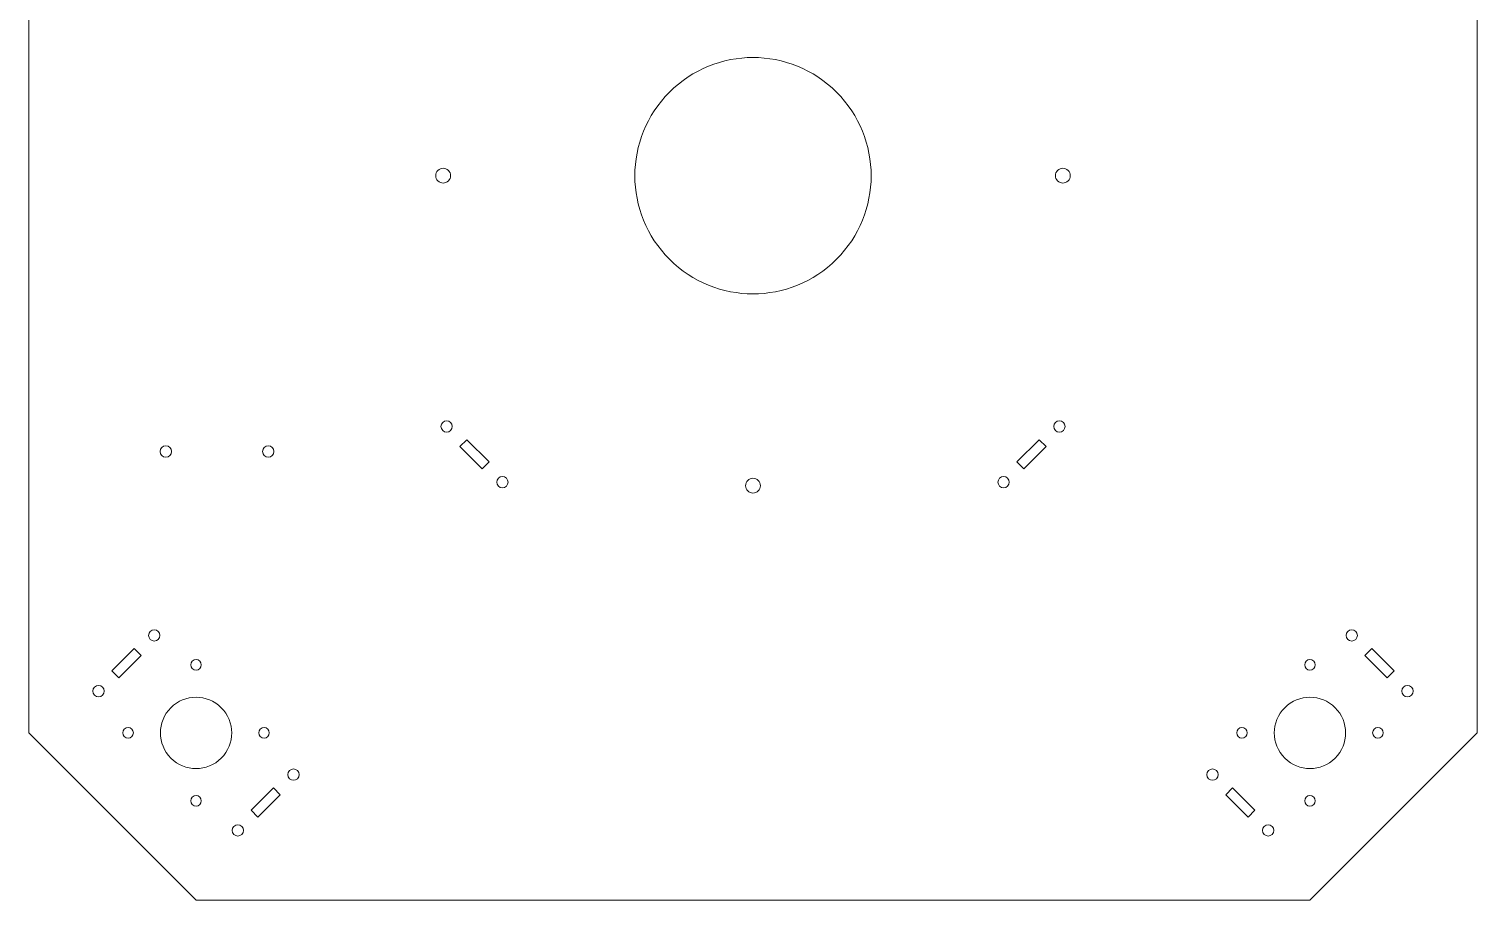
# Model space of a CAD drawing. Header units: inches. Extents: x -19.4 to 18.9, y -10.2 to 11.3.
# Drawn here: x -0.16 to 18.22, y -10.24 to 0.81 of the extents above; entities that cross this region are included whole.
import ezdxf

# ---------------------------------------------------------------- set-up
doc = ezdxf.new("R2010")
doc.units = ezdxf.units.IN
doc.header["$MEASUREMENT"] = 0
doc.layers.add('Layer 1', color=7, linetype='Continuous')

msp = doc.modelspace()

# ---------------------------------------------------------------- linework, layer by layer
at = {"layer": 'Layer 1', "color": 250, "lineweight": 18}
for points in [[(-0.161, 6.02), (-0.161, 6.02), (-0.161, -8.122), (-0.161, -8.122)], [(18.224, -8.122), (18.224, -8.122), (18.224, 6.02), (18.224, 6.02)], [(1.961, -10.243), (1.961, -10.243), (-0.161, -8.122), (-0.161, -8.122)], [(1.961, -10.243), (1.961, -10.243), (-0.161, -8.122), (-0.161, -8.122)], [(18.224, -8.122), (18.224, -8.122), (16.103, -10.243), (16.103, -10.243)], [(18.224, -8.122), (18.224, -8.122), (16.103, -10.243), (16.103, -10.243)], [(1.961, -10.243), (1.961, -10.243), (16.103, -10.243), (16.103, -10.243)]]:
    msp.add_open_spline(points, degree=3, dxfattribs=at)
for points in [[(7.971, 0.01), (8.557, 0.596), (9.506, 0.596), (10.092, 0.01), (10.678, -0.576), (10.678, -1.526), (10.092, -2.111), (9.506, -2.697), (8.557, -2.697), (7.971, -2.111), (7.385, -1.526), (7.385, -0.576), (7.971, 0.01)], [(5.031, -0.984), (5.068, -0.947), (5.128, -0.947), (5.164, -0.984), (5.201, -1.02), (5.201, -1.08), (5.164, -1.117), (5.128, -1.153), (5.068, -1.153), (5.031, -1.117), (4.995, -1.08), (4.995, -1.02), (5.031, -0.984)], [(12.899, -0.984), (12.936, -0.947), (12.995, -0.947), (13.032, -0.984), (13.069, -1.021), (13.069, -1.08), (13.032, -1.117), (12.995, -1.154), (12.936, -1.154), (12.899, -1.117), (12.862, -1.08), (12.862, -1.021), (12.899, -0.984)], [(5.092, -4.284), (5.063, -4.256), (5.063, -4.21), (5.092, -4.182), (5.12, -4.154), (5.165, -4.154), (5.193, -4.182), (5.221, -4.21), (5.221, -4.256), (5.193, -4.284), (5.165, -4.312), (5.12, -4.312), (5.092, -4.284)], [(12.87, -4.182), (12.898, -4.154), (12.943, -4.154), (12.972, -4.182), (13, -4.21), (13, -4.256), (12.972, -4.284), (12.943, -4.312), (12.898, -4.312), (12.87, -4.284), (12.842, -4.256), (12.842, -4.21), (12.87, -4.182)], [(5.593, -4.772), (5.593, -4.772), (5.31, -4.489), (5.31, -4.489), (5.31, -4.489), (5.399, -4.401), (5.399, -4.401), (5.399, -4.401), (5.682, -4.684), (5.682, -4.684), (5.682, -4.684), (5.593, -4.772), (5.593, -4.772)], [(12.381, -4.684), (12.381, -4.684), (12.664, -4.401), (12.664, -4.401), (12.664, -4.401), (12.753, -4.489), (12.753, -4.489), (12.753, -4.489), (12.47, -4.772), (12.47, -4.772), (12.47, -4.772), (12.381, -4.684), (12.381, -4.684)], [(1.505, -4.551), (1.505, -4.511), (1.537, -4.479), (1.577, -4.479), (1.617, -4.479), (1.649, -4.511), (1.649, -4.551), (1.649, -4.591), (1.617, -4.623), (1.577, -4.623), (1.537, -4.623), (1.505, -4.591), (1.505, -4.551)], [(2.805, -4.551), (2.805, -4.511), (2.837, -4.479), (2.877, -4.479), (2.917, -4.479), (2.949, -4.511), (2.949, -4.551), (2.949, -4.591), (2.917, -4.623), (2.877, -4.623), (2.837, -4.623), (2.805, -4.591), (2.805, -4.551)], [(5.799, -4.991), (5.771, -4.963), (5.771, -4.917), (5.799, -4.889), (5.827, -4.861), (5.872, -4.861), (5.9, -4.889), (5.929, -4.917), (5.929, -4.963), (5.9, -4.991), (5.872, -5.019), (5.827, -5.019), (5.799, -4.991)], [(8.965, -4.918), (9.002, -4.881), (9.061, -4.881), (9.098, -4.918), (9.135, -4.955), (9.135, -5.014), (9.098, -5.051), (9.061, -5.088), (9.002, -5.088), (8.965, -5.051), (8.928, -5.014), (8.928, -4.955), (8.965, -4.918)], [(12.163, -4.889), (12.191, -4.861), (12.236, -4.861), (12.264, -4.889), (12.293, -4.917), (12.293, -4.963), (12.264, -4.991), (12.236, -5.019), (12.191, -5.019), (12.163, -4.991), (12.134, -4.963), (12.134, -4.917), (12.163, -4.889)], [(1.379, -6.834), (1.407, -6.805), (1.453, -6.805), (1.481, -6.834), (1.509, -6.862), (1.509, -6.907), (1.481, -6.935), (1.453, -6.963), (1.407, -6.963), (1.379, -6.935), (1.351, -6.907), (1.351, -6.862), (1.379, -6.834)], [(16.582, -6.935), (16.554, -6.907), (16.554, -6.862), (16.582, -6.834), (16.61, -6.805), (16.656, -6.805), (16.684, -6.834), (16.712, -6.862), (16.712, -6.907), (16.684, -6.935), (16.656, -6.963), (16.61, -6.963), (16.582, -6.935)], [(0.891, -7.335), (0.891, -7.335), (1.174, -7.052), (1.174, -7.052), (1.174, -7.052), (1.262, -7.141), (1.262, -7.141), (1.262, -7.141), (0.979, -7.424), (0.979, -7.424), (0.979, -7.424), (0.891, -7.335), (0.891, -7.335)], [(17.084, -7.424), (17.084, -7.424), (16.801, -7.141), (16.801, -7.141), (16.801, -7.141), (16.889, -7.052), (16.889, -7.052), (16.889, -7.052), (17.172, -7.335), (17.172, -7.335), (17.172, -7.335), (17.084, -7.424), (17.084, -7.424)], [(2.008, -7.212), (1.982, -7.185), (1.939, -7.185), (1.913, -7.212), (1.887, -7.238), (1.887, -7.28), (1.913, -7.306), (1.939, -7.332), (1.982, -7.332), (2.008, -7.306), (2.034, -7.28), (2.034, -7.238), (2.008, -7.212)], [(16.055, -7.212), (16.029, -7.238), (16.029, -7.28), (16.055, -7.306), (16.081, -7.332), (16.124, -7.332), (16.15, -7.306), (16.176, -7.28), (16.176, -7.238), (16.15, -7.212), (16.124, -7.185), (16.081, -7.185), (16.055, -7.212)], [(0.672, -7.541), (0.7, -7.513), (0.746, -7.513), (0.774, -7.541), (0.802, -7.569), (0.802, -7.614), (0.774, -7.642), (0.746, -7.671), (0.7, -7.671), (0.672, -7.642), (0.644, -7.614), (0.644, -7.569), (0.672, -7.541)], [(17.289, -7.642), (17.261, -7.614), (17.261, -7.569), (17.289, -7.541), (17.317, -7.513), (17.363, -7.513), (17.391, -7.541), (17.419, -7.569), (17.419, -7.614), (17.391, -7.642), (17.363, -7.671), (17.317, -7.671), (17.289, -7.642)], [(2.281, -7.802), (2.457, -7.979), (2.457, -8.265), (2.281, -8.442), (2.104, -8.619), (1.817, -8.619), (1.64, -8.442), (1.464, -8.265), (1.464, -7.979), (1.64, -7.802), (1.817, -7.625), (2.104, -7.625), (2.281, -7.802)], [(15.782, -7.802), (15.959, -7.625), (16.246, -7.625), (16.423, -7.802), (16.599, -7.979), (16.6, -8.265), (16.423, -8.442), (16.246, -8.619), (15.959, -8.619), (15.783, -8.442), (15.606, -8.265), (15.606, -7.979), (15.782, -7.802)], [(1.145, -8.075), (1.119, -8.048), (1.076, -8.048), (1.05, -8.075), (1.024, -8.101), (1.024, -8.143), (1.05, -8.169), (1.076, -8.195), (1.119, -8.195), (1.145, -8.169), (1.171, -8.143), (1.171, -8.101), (1.145, -8.075)], [(2.871, -8.075), (2.845, -8.048), (2.802, -8.048), (2.776, -8.075), (2.75, -8.101), (2.75, -8.143), (2.776, -8.169), (2.802, -8.195), (2.845, -8.195), (2.871, -8.169), (2.897, -8.143), (2.897, -8.101), (2.871, -8.075)], [(15.192, -8.075), (15.166, -8.101), (15.166, -8.143), (15.192, -8.169), (15.218, -8.195), (15.261, -8.195), (15.287, -8.169), (15.313, -8.143), (15.313, -8.101), (15.287, -8.075), (15.261, -8.048), (15.218, -8.048), (15.192, -8.075)], [(16.918, -8.075), (16.892, -8.101), (16.892, -8.143), (16.918, -8.169), (16.944, -8.195), (16.987, -8.195), (17.013, -8.169), (17.039, -8.143), (17.039, -8.101), (17.013, -8.075), (16.987, -8.048), (16.944, -8.048), (16.918, -8.075)], [(3.147, -8.601), (3.175, -8.573), (3.221, -8.573), (3.249, -8.601), (3.277, -8.629), (3.277, -8.675), (3.249, -8.703), (3.221, -8.731), (3.175, -8.731), (3.147, -8.703), (3.119, -8.675), (3.119, -8.629), (3.147, -8.601)], [(14.814, -8.703), (14.786, -8.675), (14.786, -8.629), (14.814, -8.601), (14.842, -8.573), (14.888, -8.573), (14.916, -8.601), (14.944, -8.629), (14.944, -8.675), (14.916, -8.703), (14.888, -8.731), (14.842, -8.731), (14.814, -8.703)], [(2.659, -9.103), (2.659, -9.103), (2.942, -8.82), (2.942, -8.82), (2.942, -8.82), (3.03, -8.909), (3.03, -8.909), (3.03, -8.909), (2.747, -9.191), (2.747, -9.191), (2.747, -9.191), (2.659, -9.103), (2.659, -9.103)], [(15.316, -9.191), (15.316, -9.191), (15.033, -8.909), (15.033, -8.909), (15.033, -8.909), (15.121, -8.82), (15.121, -8.82), (15.121, -8.82), (15.404, -9.103), (15.404, -9.103), (15.404, -9.103), (15.316, -9.191), (15.316, -9.191)], [(2.008, -8.938), (1.982, -8.911), (1.939, -8.911), (1.913, -8.938), (1.887, -8.964), (1.887, -9.006), (1.913, -9.032), (1.939, -9.058), (1.982, -9.058), (2.008, -9.032), (2.034, -9.006), (2.034, -8.964), (2.008, -8.938)], [(16.055, -8.938), (16.029, -8.964), (16.029, -9.006), (16.055, -9.032), (16.081, -9.058), (16.124, -9.058), (16.15, -9.032), (16.176, -9.006), (16.176, -8.964), (16.15, -8.938), (16.124, -8.911), (16.081, -8.911), (16.055, -8.938)], [(2.44, -9.308), (2.468, -9.28), (2.514, -9.28), (2.542, -9.308), (2.57, -9.337), (2.57, -9.382), (2.542, -9.41), (2.514, -9.438), (2.468, -9.438), (2.44, -9.41), (2.412, -9.382), (2.412, -9.337), (2.44, -9.308)], [(15.521, -9.41), (15.493, -9.382), (15.493, -9.337), (15.521, -9.308), (15.549, -9.28), (15.595, -9.28), (15.623, -9.308), (15.651, -9.337), (15.651, -9.382), (15.623, -9.41), (15.595, -9.438), (15.549, -9.438), (15.521, -9.41)]]:
    msp.add_open_spline(points, degree=3, knots=[0, 0, 0, 0, 0.25, 0.25, 0.25, 0.5, 0.5, 0.5, 0.75, 0.75, 0.75, 1, 1, 1, 1], dxfattribs=at)

doc.saveas('drawing.dxf')
